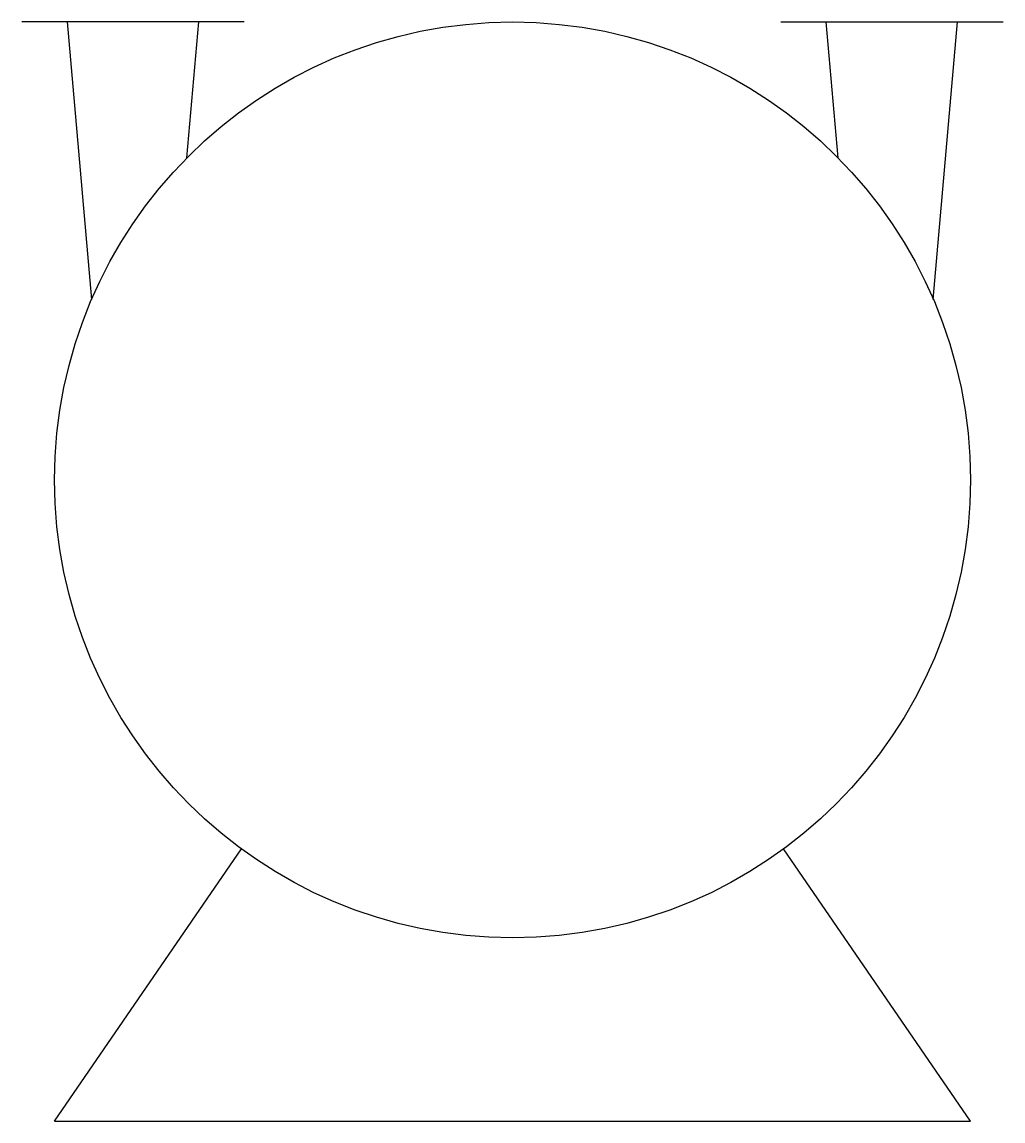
# Model space of a CAD drawing. Header units: millimetres. Extents: x -1.07 to 1.07, y -1.4 to 1.
import ezdxf

# ---------------------------------------------------------------- set-up
doc = ezdxf.new("R2010")
doc.units = ezdxf.units.MM
doc.layers.add('设备层', color=7, linetype='Continuous', true_color=0x00fa00)

msp = doc.modelspace()

# ---------------------------------------------------------------- linework, layer by layer
at = {"color": 0}
for p, q in [((-1, -1.4), (-0.5919, -0.8055)), ((1, -1.4), (0.5919, -0.8055)), ((-1, -1.4), (1, -1.4))]:
    msp.add_line(p, q, dxfattribs=at)
msp.add_circle((0, 0), 1, dxfattribs=at)
at = {"layer": '设备层', "color": 0, "linetype": 'Continuous', "lineweight": -2}
for p, q in [((-0.5858, 1), (-1.0713, 1)), ((-0.919, 0.3943), (-0.972, 1)), ((-0.711, 0.7031), (-0.6851, 1)), ((0.5858, 1), (1.0713, 1)), ((0.711, 0.7031), (0.6851, 1)), ((0.919, 0.3943), (0.972, 1))]:
    msp.add_line(p, q, dxfattribs=at)

doc.saveas('drawing.dxf')
